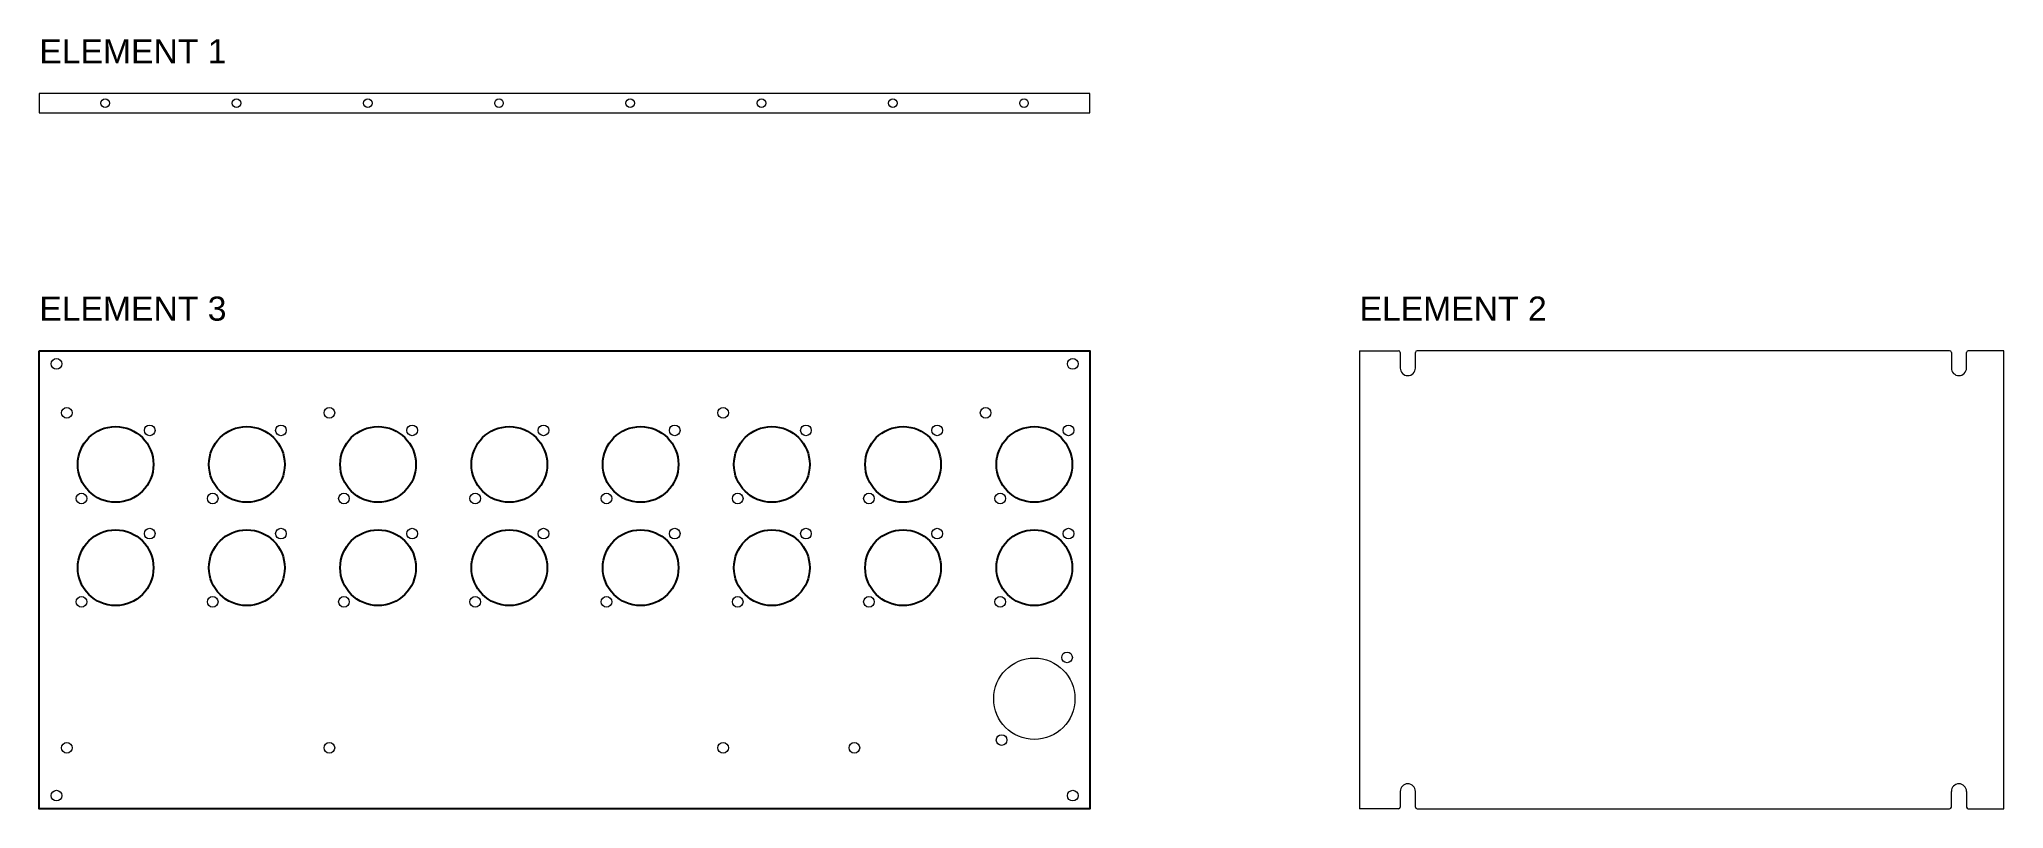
# Model space of a CAD drawing. Header units: millimetres. Extents: x 0 to 570, y 0 to 223.
import ezdxf

# ---------------------------------------------------------------- set-up
doc = ezdxf.new("R2010")
doc.units = ezdxf.units.MM
doc.layers.get('0').update_dxf_attribs({"lineweight": 5})
doc.layers.add('aaa', color=7, linetype='Continuous', lineweight=5)
doc.layers.add('Gwintowanie', color=6, linetype='Continuous', lineweight=5)
doc.styles.get("Standard").update_dxf_attribs({"font": 'Arial Regular.ttf'})

msp = doc.modelspace()

# ---------------------------------------------------------------- linework, layer by layer
for p, q in [((305, 207.73), (0, 207.73)), ((0, 207.73), (0, 202.13)), ((305, 202.13), (305, 207.73)), ((0, 202.13), (305, 202.13))]:
    msp.add_line(p, q)
at = {"lineweight": -3}
msp.add_lwpolyline([(0, 133), (305, 133), (305, 0), (0, 0)], close=True, dxfattribs=at)
for centre, radius in [((5, 129.2), 1.55), ((300, 129.2), 1.55), ((8, 115), 1.55), ((84.2, 115), 1.55), ((198.5, 115), 1.55), ((274.7, 115), 1.55), ((32.05, 109.9), 1.55), ((70.15, 109.9), 1.55), ((108.25, 109.9), 1.55), ((146.35, 109.9), 1.55), ((184.45, 109.9), 1.55), ((222.55, 109.9), 1.55), ((260.65, 109.9), 1.55), ((298.75, 109.9), 1.55), ((12.25, 90.1), 1.55), ((50.35, 90.1), 1.55), ((88.45, 90.1), 1.55), ((126.55, 90.1), 1.55), ((164.65, 90.1), 1.55), ((202.75, 90.1), 1.55), ((240.85, 90.1), 1.55), ((278.95, 90.1), 1.55), ((32.05, 79.9), 1.55), ((70.15, 79.9), 1.55), ((108.25, 79.9), 1.55), ((146.35, 79.9), 1.55), ((184.45, 79.9), 1.55), ((222.55, 79.9), 1.55), ((260.65, 79.9), 1.55), ((298.75, 79.9), 1.55), ((12.25, 60.1), 1.55), ((50.35, 60.1), 1.55), ((88.45, 60.1), 1.55), ((126.55, 60.1), 1.55), ((164.65, 60.1), 1.55), ((202.75, 60.1), 1.55), ((240.85, 60.1), 1.55), ((278.95, 60.1), 1.55), ((288.85, 31.95), 11.8), ((298.35, 43.95), 1.55), ((8, 17.7), 1.55), ((84.2, 17.7), 1.55), ((198.5, 17.7), 1.55), ((236.6, 17.7), 1.55), ((279.35, 19.95), 1.55), ((5, 3.8), 1.55), ((300, 3.8), 1.55)]:
    msp.add_circle(centre, radius)
for centre in [(22.15, 100), (60.25, 100), (98.35, 100), (136.45, 100), (174.55, 100), (212.65, 100), (250.75, 100), (288.85, 100), (22.15, 70), (60.25, 70), (98.35, 70), (136.45, 70), (174.55, 70), (212.65, 70), (250.75, 70), (288.85, 70)]:
    msp.add_circle(centre, 11, dxfattribs=at)
at = {"layer": 'aaa'}
for p, q in [((383.25, 133), (394.55, 133)), ((383.25, 133), (383.25, 0)), ((395.05, 132.5), (395.05, 128)), ((399.45, 128), (399.45, 132.5)), ((554.55, 133), (399.95, 133)), ((555.05, 132.5), (555.05, 128)), ((559.45, 128), (559.45, 132.5)), ((570.25, 133), (559.95, 133)), ((570.25, 0), (570.25, 133)), ((395.05, 5.04), (395.05, 0.5)), ((399.45, 0.5), (399.45, 5.04)), ((555.05, 0.5), (555.05, 5.04)), ((559.45, 5.04), (559.45, 0.5)), ((394.55, 0), (383.25, 0)), ((399.95, 0), (554.55, 0)), ((559.95, 0), (570.25, 0))]:
    msp.add_line(p, q, dxfattribs=at)
for centre, radius, start, end in [((394.55, 132.5), 0.5, 0, 90), ((399.95, 132.5), 0.5, 90, 180), ((554.55, 132.5), 0.5, 0, 90), ((559.95, 132.5), 0.5, 90, 180), ((397.25, 128), 2.2, 180, 0), ((557.25, 128), 2.2, 180, 0), ((397.25, 5.04), 2.2, 0, 180), ((557.25, 5.04), 2.2, 0, 180), ((394.55, 0.5), 0.5, 270, 0), ((399.95, 0.5), 0.5, 180, 270), ((554.55, 0.5), 0.5, 270, 0), ((559.95, 0.5), 0.5, 180, 270)]:
    msp.add_arc(centre, radius, start, end, dxfattribs=at)
at = {"layer": 'Gwintowanie'}
for centre in [(19.15, 204.93), (57.25, 204.93), (95.35, 204.93), (133.45, 204.93), (171.55, 204.93), (209.65, 204.93), (247.75, 204.93), (285.85, 204.93)]:
    msp.add_circle(centre, 1.25, dxfattribs=at)

# ---------------------------------------------------------------- texts
for s, p in [('ELEMENT 1', (0, 216.49)), ('ELEMENT 3', (0, 141.76)), ('ELEMENT 2', (383.25, 141.76))]:
    msp.add_text(s, height=7).set_placement(p)

doc.saveas('drawing.dxf')
